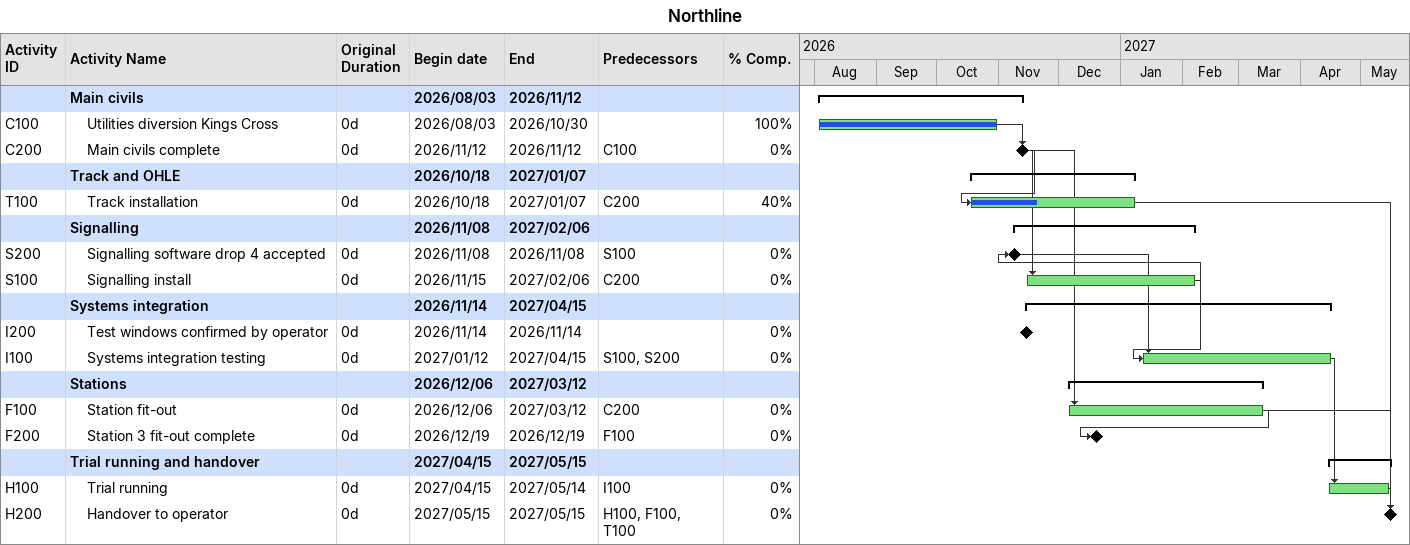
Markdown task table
Northline

| ID | Level | Task | Original duration | Start | Finish | Predecessors | % complete |
|---|---|---|---|---|---|---|---|
|  | 1 | **Main civils** |  | 2026-08-03 | 2026-11-12 |  |  |
| C100 | 2 | Utilities diversion Kings Cross | 0d | 2026-08-03 | 2026-10-30 |  | 100 |
| C200 | 2 | Main civils complete | 0d | 2026-11-12 | 2026-11-12 | C100 | 0 |
|  | 1 | **Track and OHLE** |  | 2026-10-18 | 2027-01-07 |  |  |
| T100 | 2 | Track installation | 0d | 2026-10-18 | 2027-01-07 | C200 | 40 |
|  | 1 | **Signalling** |  | 2026-11-08 | 2027-02-06 |  |  |
| S200 | 2 | Signalling software drop 4 accepted | 0d | 2026-11-08 | 2026-11-08 | S100 | 0 |
| S100 | 2 | Signalling install | 0d | 2026-11-15 | 2027-02-06 | C200 | 0 |
|  | 1 | **Systems integration** |  | 2026-11-14 | 2027-04-15 |  |  |
| I200 | 2 | Test windows confirmed by operator | 0d | 2026-11-14 | 2026-11-14 |  | 0 |
| I100 | 2 | Systems integration testing | 0d | 2027-01-12 | 2027-04-15 | S100, S200 | 0 |
|  | 1 | **Stations** |  | 2026-12-06 | 2027-03-12 |  |  |
| F100 | 2 | Station fit-out | 0d | 2026-12-06 | 2027-03-12 | C200 | 0 |
| F200 | 2 | Station 3 fit-out complete | 0d | 2026-12-19 | 2026-12-19 | F100 | 0 |
|  | 1 | **Trial running and handover** |  | 2027-04-15 | 2027-05-15 |  |  |
| H100 | 2 | Trial running | 0d | 2027-04-15 | 2027-05-14 | I100 | 0 |
| H200 | 2 | Handover to operator | 0d | 2027-05-15 | 2027-05-15 | H100, F100, T100 | 0 |
